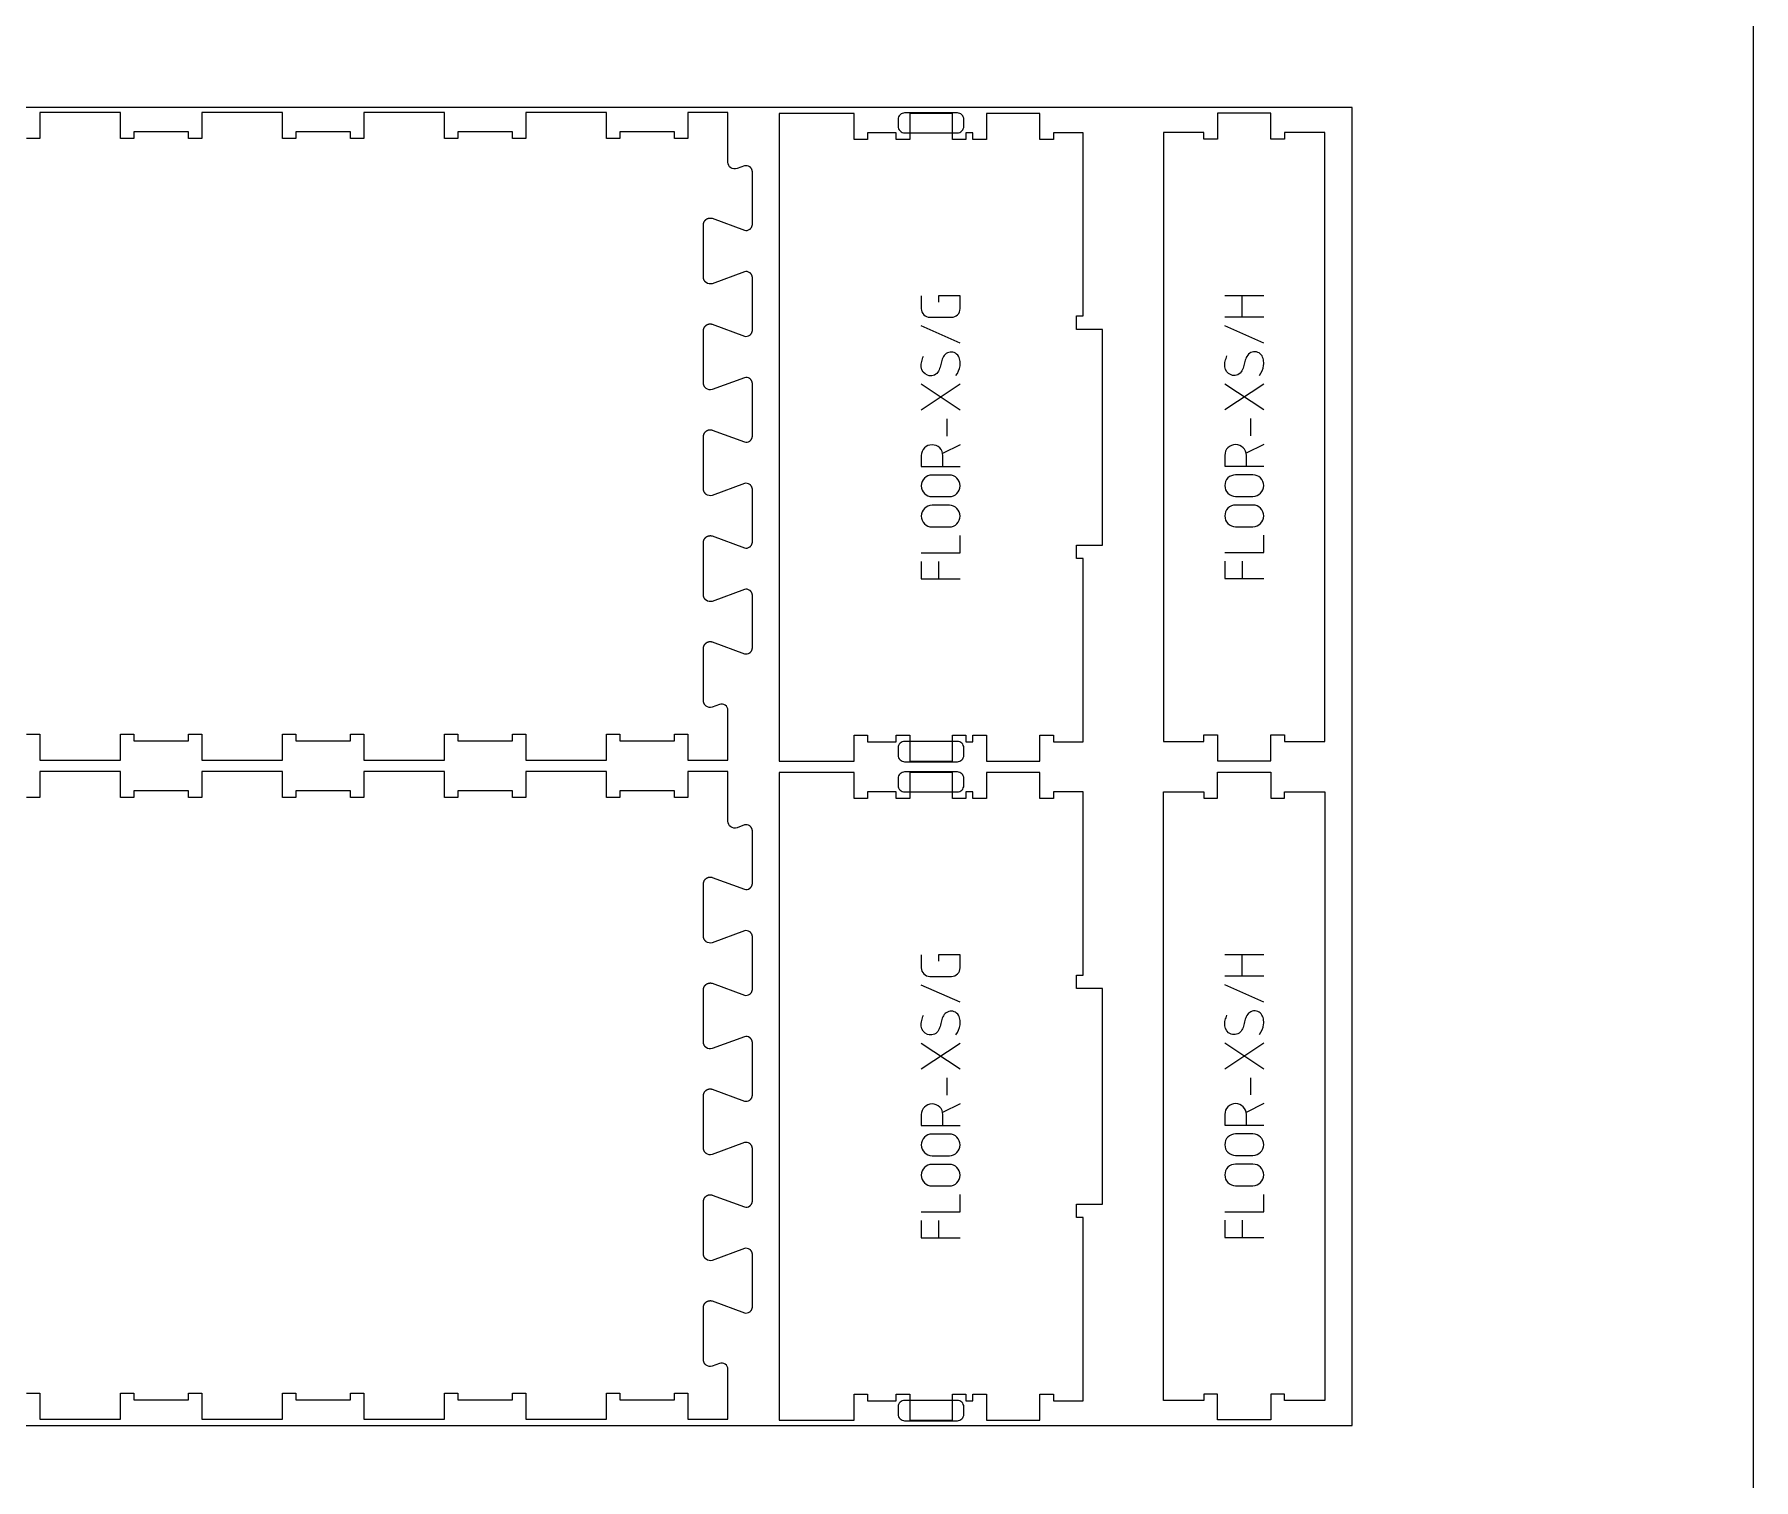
# Model space of a CAD drawing. Extents: x 0 to 12757, y 0 to 30003.
# Drawn here: x 1592 to 3183, y 10626 to 11963 of the extents above; entities that cross this region are included whole.
import ezdxf

# ---------------------------------------------------------------- set-up
doc = ezdxf.new("R2010")
doc.units = 0
for name, color, linetype in [('0_SHEET_SPRUCEPLY_2440X122', 1, 'CONTINUOUS'), ('1_ANYTOOL_1MMDEEP_LABELS_S', 2, 'CONTINUOUS'), ('4_ANYTOOL_CUTTHROUGH_OUTSI', 5, 'CONTINUOUS'), ('5_ANYTOOL_HALF_MILL_9MM_IN', 70, 'CONTINUOUS'), ('DONOTCUT', 7, 'CONTINUOUS')]:
    doc.layers.add(name, color=color, linetype=linetype)

msp = doc.modelspace()

# ---------------------------------------------------------------- linework, layer by layer
at = {"layer": '0_SHEET_SPRUCEPLY_2440X122'}
msp.add_lwpolyline([(371.7, 11895.6), (371.7, 10675.6), (2811.7, 10675.6), (2811.7, 11895.6)], close=True, dxfattribs=at)
at = {"layer": '1_ANYTOOL_1MMDEEP_LABELS_S', "color": 2}
for points in [[(2412.8, 11721.4), (2412.8, 11709.4, 0.414214), (2420.8, 11701.4), (2440.8, 11701.4, 0.414214), (2448.8, 11709.4), (2448.8, 11721.4), (2428.8, 11721.4), (2428.8, 11715.4)], [(2444.8, 11647.4, 0.136555), (2448.7, 11656.6, 0.071716), (2448.6, 11661.8, 0.133522), (2446.5, 11666.4, 0.344001), (2437, 11668.4, 0.153745), (2433.3, 11665, 0.071568), (2431.5, 11660.2, -0.00912), (2430.2, 11655.1, -0.090615), (2428, 11650.5, -0.340346), (2418.7, 11647.7, -0.284273), (2412.8, 11655.4, -0.092596), (2413.2, 11660.4, -0.017533), (2414.8, 11665.4)], [(2725.8, 11647.6, 0.136555), (2729.7, 11656.9, 0.071716), (2729.6, 11662, 0.133522), (2727.5, 11666.7, 0.344001), (2718, 11668.7, 0.153745), (2714.3, 11665.2, 0.071568), (2712.5, 11660.5, -0.00912), (2711.2, 11655.4, -0.090615), (2709, 11650.8, -0.340346), (2699.6, 11648, -0.284273), (2693.8, 11655.7, -0.092596), (2694.2, 11660.7, -0.017533), (2695.8, 11665.6)], [(2432.8, 11563.4), (2432.8, 11573.4, 1), (2412.8, 11573.4), (2412.8, 11563.4), (2448.8, 11563.4)], [(2713.8, 11563.6), (2713.8, 11573.6, 1), (2693.8, 11573.6), (2693.8, 11563.6), (2729.8, 11563.6)], [(2412.8, 11111.4), (2412.8, 11099.4, 0.414214), (2420.8, 11091.4), (2440.8, 11091.4, 0.414214), (2448.8, 11099.4), (2448.8, 11111.4), (2428.8, 11111.4), (2428.8, 11105.4)], [(2444.8, 11037.4, 0.136555), (2448.7, 11046.6, 0.071716), (2448.6, 11051.8, 0.133522), (2446.5, 11056.4, 0.344001), (2437, 11058.4, 0.153745), (2433.3, 11055, 0.071568), (2431.5, 11050.2, -0.00912), (2430.2, 11045.1, -0.090615), (2428, 11040.5, -0.340346), (2418.7, 11037.7, -0.284273), (2412.8, 11045.4, -0.092596), (2413.2, 11050.4, -0.017533), (2414.8, 11055.4)], [(2725.8, 11037.6, 0.136555), (2729.7, 11046.9, 0.071716), (2729.6, 11052, 0.133522), (2727.5, 11056.6, 0.344001), (2718, 11058.7, 0.153745), (2714.3, 11055.2, 0.071568), (2712.5, 11050.5, -0.00912), (2711.2, 11045.3, -0.090615), (2709, 11040.8, -0.340346), (2699.6, 11038, -0.284273), (2693.8, 11045.7, -0.092596), (2694.2, 11050.7, -0.017533), (2695.8, 11055.6)], [(2432.8, 10953.4), (2432.8, 10963.4, 1), (2412.8, 10963.4), (2412.8, 10953.4), (2448.8, 10953.4)], [(2713.8, 10953.6), (2713.8, 10963.6, 1), (2693.8, 10963.6), (2693.8, 10953.6), (2729.8, 10953.6)]]:
    msp.add_lwpolyline(points, format="xyb", dxfattribs=at)
for points in [[(2693.8, 11721.6), (2729.8, 11721.6)], [(2709.8, 11701.6), (2709.8, 11721.6)], [(2729.8, 11701.6), (2693.8, 11701.6)], [(2448.8, 11677.4), (2412.8, 11693.4)], [(2729.8, 11677.6), (2693.8, 11693.6)], [(2448.8, 11639.4), (2412.8, 11615.4)], [(2448.8, 11615.4), (2412.8, 11639.4)], [(2729.8, 11639.6), (2693.8, 11615.6)], [(2729.8, 11615.6), (2693.8, 11639.6)], [(2436.8, 11591.4), (2436.8, 11607.4)], [(2717.8, 11591.6), (2717.8, 11607.6)], [(2448.8, 11583.4), (2432.6, 11575.3)], [(2729.8, 11583.6), (2713.6, 11575.5)], [(2412.8, 11483.4), (2448.8, 11483.4), (2448.8, 11499.4)], [(2693.8, 11483.6), (2729.8, 11483.6), (2729.8, 11499.6)], [(2412.8, 11475.4), (2412.8, 11459.4), (2448.8, 11459.4)], [(2428.8, 11475.4), (2428.8, 11459.4)], [(2693.8, 11475.6), (2693.8, 11459.6), (2729.8, 11459.6)], [(2709.8, 11475.6), (2709.8, 11459.6)], [(2693.8, 11111.6), (2729.8, 11111.6)], [(2709.8, 11091.6), (2709.8, 11111.6)], [(2448.8, 11067.4), (2412.8, 11083.4)], [(2729.8, 11091.6), (2693.8, 11091.6)], [(2729.8, 11067.6), (2693.8, 11083.6)], [(2448.8, 11029.4), (2412.8, 11005.4)], [(2448.8, 11005.4), (2412.8, 11029.4)], [(2729.8, 11029.6), (2693.8, 11005.6)], [(2729.8, 11005.6), (2693.8, 11029.6)], [(2436.8, 10981.4), (2436.8, 10997.4)], [(2717.8, 10981.6), (2717.8, 10997.6)], [(2448.8, 10973.4), (2432.6, 10965.3)], [(2729.8, 10973.6), (2713.6, 10965.5)], [(2412.8, 10873.4), (2448.8, 10873.4), (2448.8, 10889.4)], [(2693.8, 10873.6), (2729.8, 10873.6), (2729.8, 10889.6)], [(2412.8, 10865.4), (2412.8, 10849.4), (2448.8, 10849.4)], [(2428.8, 10865.4), (2428.8, 10849.4)], [(2693.8, 10865.6), (2693.8, 10849.6), (2729.8, 10849.6)], [(2709.8, 10865.6), (2709.8, 10849.6)]]:
    msp.add_lwpolyline(points, dxfattribs=at)
for points in [[(2438.8, 11535.4, 1), (2438.8, 11555.4), (2422.8, 11555.4, 1), (2422.8, 11535.4)], [(2719.8, 11535.6, 1), (2719.8, 11555.6), (2703.8, 11555.6, 1), (2703.8, 11535.6)], [(2438.8, 11507.4, 1), (2438.8, 11527.4), (2422.8, 11527.4, 1), (2422.8, 11507.4)], [(2719.8, 11507.6, 1), (2719.8, 11527.6), (2703.8, 11527.6, 1), (2703.8, 11507.6)], [(2438.8, 10925.4, 1), (2438.8, 10945.4), (2422.8, 10945.4, 1), (2422.8, 10925.4)], [(2719.8, 10925.6, 1), (2719.8, 10945.6), (2703.8, 10945.6, 1), (2703.8, 10925.6)], [(2438.8, 10897.4, 1), (2438.8, 10917.4), (2422.8, 10917.4, 1), (2422.8, 10897.4)], [(2719.8, 10897.6, 1), (2719.8, 10917.6), (2703.8, 10917.6, 1), (2703.8, 10897.6)]]:
    msp.add_lwpolyline(points, format="xyb", close=True, dxfattribs=at)
at = {"layer": '4_ANYTOOL_CUTTHROUGH_OUTSI', "color": 5}
for points in [[(1584.3, 11315.5), (1596.8, 11315.5), (1596.8, 11291.5), (1671.3, 11291.5), (1671.3, 11315.5), (1683.8, 11315.5), (1683.8, 11309.5), (1734.3, 11309.5), (1734.3, 11315.5), (1746.8, 11315.5), (1746.8, 11291.5), (1821.3, 11291.5), (1821.3, 11315.5), (1833.8, 11315.5), (1833.8, 11309.5), (1884.3, 11309.5), (1884.3, 11315.5), (1896.8, 11315.5), (1896.8, 11291.5), (1971.3, 11291.5), (1971.3, 11315.5), (1983.8, 11315.5), (1983.8, 11309.5), (2034.3, 11309.5), (2034.3, 11315.5), (2046.8, 11315.5), (2046.8, 11291.5), (2121.3, 11291.5), (2121.3, 11315.5), (2133.8, 11315.5), (2133.8, 11309.5), (2184.3, 11309.5), (2184.3, 11315.5), (2196.8, 11315.5), (2196.8, 11291.5), (2233.8, 11291.5), (2233.8, 11337.6), (2233.8, 11337.6, 0.522087), (2226, 11343), (2219.2, 11340.5), (2219.2, 11340.5), (2219.2, 11340.5, -0.237079), (2213.7, 11341.5), (2213.5, 11341.6), (2213.4, 11341.7), (2213.3, 11341.8), (2213.1, 11342), (2213, 11342.1), (2212.9, 11342.2), (2212.8, 11342.3), (2212.6, 11342.5), (2212.5, 11342.6), (2212.4, 11342.8), (2212.3, 11342.9), (2212.2, 11343.1), (2212.1, 11343.2), (2212, 11343.4), (2211.9, 11343.5), (2211.8, 11343.7), (2211.8, 11343.9), (2211.7, 11344), (2211.6, 11344.2), (2211.5, 11344.4), (2211.5, 11344.6), (2211.4, 11344.7), (2211.4, 11344.9), (2211.3, 11345.1), (2211.3, 11345.3), (2211.3, 11345.4), (2211.2, 11345.6), (2211.2, 11345.8), (2211.2, 11346), (2211.2, 11346.2), (2211.2, 11346.3), (2211.2, 11346.5), (2211.2, 11395), (2211.2, 11395.2), (2211.2, 11395.4), (2211.2, 11395.5), (2211.2, 11395.7), (2211.2, 11395.9), (2211.3, 11396.1), (2211.3, 11396.3), (2211.3, 11396.4), (2211.4, 11396.6), (2211.4, 11396.8), (2211.5, 11397), (2211.5, 11397.1), (2211.6, 11397.3), (2211.7, 11397.5), (2211.8, 11397.7), (2211.8, 11397.8), (2211.9, 11398), (2212, 11398.1), (2212.1, 11398.3), (2212.2, 11398.5), (2212.3, 11398.6), (2212.4, 11398.8), (2212.5, 11398.9), (2212.6, 11399), (2212.8, 11399.2), (2212.9, 11399.3), (2213, 11399.4), (2213.1, 11399.6), (2213.3, 11399.7), (2213.4, 11399.8), (2213.5, 11399.9), (2213.7, 11400), (2213.8, 11400.1), (2214, 11400.2), (2214.1, 11400.3), (2214.3, 11400.4), (2214.4, 11400.5), (2214.6, 11400.6), (2214.8, 11400.7), (2214.9, 11400.7), (2215.1, 11400.8), (2215.3, 11400.9), (2215.4, 11400.9), (2215.6, 11401), (2215.8, 11401.1), (2216, 11401.1), (2216.2, 11401.1), (2216.3, 11401.2), (2216.5, 11401.2), (2216.7, 11401.2), (2216.9, 11401.2), (2217.1, 11401.3), (2217.3, 11401.3), (2217.4, 11401.3), (2217.6, 11401.3), (2217.8, 11401.3), (2218, 11401.2), (2218.2, 11401.2), (2218.3, 11401.2), (2218.5, 11401.2), (2218.7, 11401.1), (2218.9, 11401.1), (2219, 11401.1), (2219.2, 11401), (2219.2, 11401), (2249, 11390), (2249, 11390, 0.236725), (2254.1, 11390.9), (2254.2, 11391), (2254.3, 11391.1), (2254.5, 11391.2), (2254.6, 11391.3), (2254.7, 11391.4), (2254.8, 11391.5), (2254.9, 11391.7), (2255, 11391.8), (2255.1, 11391.9), (2255.2, 11392.1), (2255.3, 11392.2), (2255.4, 11392.3), (2255.5, 11392.5), (2255.6, 11392.6), (2255.7, 11392.8), (2255.8, 11392.9), (2255.9, 11393.1), (2255.9, 11393.2), (2256, 11393.4), (2256, 11393.6), (2256.1, 11393.7), (2256.2, 11393.9), (2256.2, 11394), (2256.2, 11394.2), (2256.3, 11394.4), (2256.3, 11394.5), (2256.3, 11394.7), (2256.4, 11394.9), (2256.4, 11395), (2256.4, 11395.2), (2256.4, 11395.3), (2256.4, 11395.5), (2256.4, 11444), (2256.4, 11444.2), (2256.4, 11444.3), (2256.4, 11444.5), (2256.4, 11444.7), (2256.3, 11444.8), (2256.3, 11445), (2256.3, 11445.2), (2256.2, 11445.3), (2256.2, 11445.5), (2256.2, 11445.6), (2256.1, 11445.8), (2256, 11446), (2256, 11446.1), (2255.9, 11446.3), (2255.9, 11446.4), (2255.8, 11446.6), (2255.7, 11446.7), (2255.6, 11446.9), (2255.5, 11447), (2255.4, 11447.2), (2255.3, 11447.3), (2255.2, 11447.5), (2255.1, 11447.6), (2255, 11447.7), (2254.9, 11447.9), (2254.8, 11448), (2254.7, 11448.1), (2254.6, 11448.2), (2254.5, 11448.3), (2254.3, 11448.4), (2254.2, 11448.5), (2254.1, 11448.6, 0.236725), (2249, 11449.5), (2219.2, 11438.5), (2219.2, 11438.5), (2219.2, 11438.5, -0.237079), (2213.7, 11439.5), (2213.5, 11439.6), (2213.4, 11439.7), (2213.3, 11439.8), (2213.1, 11440), (2213, 11440.1), (2212.9, 11440.2), (2212.8, 11440.3), (2212.6, 11440.5), (2212.5, 11440.6), (2212.4, 11440.8), (2212.3, 11440.9), (2212.2, 11441.1), (2212.1, 11441.2), (2212, 11441.4), (2211.9, 11441.5), (2211.8, 11441.7), (2211.8, 11441.9), (2211.7, 11442), (2211.6, 11442.2), (2211.5, 11442.4), (2211.5, 11442.6), (2211.4, 11442.7), (2211.4, 11442.9), (2211.3, 11443.1), (2211.3, 11443.3), (2211.3, 11443.4), (2211.2, 11443.6), (2211.2, 11443.8), (2211.2, 11444), (2211.2, 11444.2), (2211.2, 11444.3), (2211.2, 11444.5), (2211.2, 11493), (2211.2, 11493.2), (2211.2, 11493.4), (2211.2, 11493.5), (2211.2, 11493.7), (2211.2, 11493.9), (2211.3, 11494.1), (2211.3, 11494.3), (2211.3, 11494.4), (2211.4, 11494.6), (2211.4, 11494.8), (2211.5, 11495), (2211.5, 11495.1), (2211.6, 11495.3), (2211.7, 11495.5), (2211.8, 11495.7), (2211.8, 11495.8), (2211.9, 11496), (2212, 11496.1), (2212.1, 11496.3), (2212.2, 11496.5), (2212.3, 11496.6), (2212.4, 11496.8), (2212.5, 11496.9), (2212.6, 11497), (2212.8, 11497.2), (2212.9, 11497.3), (2213, 11497.4), (2213.1, 11497.6), (2213.3, 11497.7), (2213.4, 11497.8), (2213.5, 11497.9), (2213.7, 11498), (2213.8, 11498.1), (2214, 11498.2), (2214.1, 11498.3), (2214.3, 11498.4), (2214.4, 11498.5), (2214.6, 11498.6), (2214.8, 11498.7), (2214.9, 11498.7), (2215.1, 11498.8), (2215.3, 11498.9), (2215.4, 11498.9), (2215.6, 11499), (2215.8, 11499.1), (2216, 11499.1), (2216.2, 11499.1), (2216.3, 11499.2), (2216.5, 11499.2), (2216.7, 11499.2), (2216.9, 11499.2), (2217.1, 11499.3), (2217.3, 11499.3), (2217.4, 11499.3), (2217.6, 11499.3), (2217.8, 11499.3), (2218, 11499.2), (2218.2, 11499.2), (2218.3, 11499.2), (2218.5, 11499.2), (2218.7, 11499.1), (2218.9, 11499.1), (2219, 11499.1), (2219.2, 11499), (2219.2, 11499), (2249, 11488), (2249, 11488, 0.236725), (2254.1, 11488.9), (2254.2, 11489), (2254.3, 11489.1), (2254.5, 11489.2), (2254.6, 11489.3), (2254.7, 11489.4), (2254.8, 11489.5), (2254.9, 11489.7), (2255, 11489.8), (2255.1, 11489.9), (2255.2, 11490.1), (2255.3, 11490.2), (2255.4, 11490.3), (2255.5, 11490.5), (2255.6, 11490.6), (2255.7, 11490.8), (2255.8, 11490.9), (2255.9, 11491.1), (2255.9, 11491.2), (2256, 11491.4), (2256, 11491.6), (2256.1, 11491.7), (2256.2, 11491.9), (2256.2, 11492), (2256.2, 11492.2), (2256.3, 11492.4), (2256.3, 11492.5), (2256.3, 11492.7), (2256.4, 11492.9), (2256.4, 11493), (2256.4, 11493.2), (2256.4, 11493.3), (2256.4, 11493.5), (2256.4, 11542), (2256.4, 11542.2), (2256.4, 11542.3), (2256.4, 11542.5), (2256.4, 11542.7), (2256.3, 11542.8), (2256.3, 11543), (2256.3, 11543.2), (2256.2, 11543.3), (2256.2, 11543.5), (2256.2, 11543.6), (2256.1, 11543.8), (2256, 11544), (2256, 11544.1), (2255.9, 11544.3), (2255.9, 11544.4), (2255.8, 11544.6), (2255.7, 11544.7), (2255.6, 11544.9), (2255.5, 11545), (2255.4, 11545.2), (2255.3, 11545.3), (2255.2, 11545.5), (2255.1, 11545.6), (2255, 11545.7), (2254.9, 11545.9), (2254.8, 11546), (2254.7, 11546.1), (2254.6, 11546.2), (2254.5, 11546.3), (2254.3, 11546.4), (2254.2, 11546.5), (2254.1, 11546.6, 0.236725), (2249, 11547.5), (2219.2, 11536.5), (2219.2, 11536.5), (2219.2, 11536.5, -0.237079), (2213.7, 11537.5), (2213.5, 11537.6), (2213.4, 11537.7), (2213.3, 11537.8), (2213.1, 11538), (2213, 11538.1), (2212.9, 11538.2), (2212.8, 11538.3), (2212.6, 11538.5), (2212.5, 11538.6), (2212.4, 11538.8), (2212.3, 11538.9), (2212.2, 11539.1), (2212.1, 11539.2), (2212, 11539.4), (2211.9, 11539.5), (2211.8, 11539.7), (2211.8, 11539.9), (2211.7, 11540), (2211.6, 11540.2), (2211.5, 11540.4), (2211.5, 11540.6), (2211.4, 11540.7), (2211.4, 11540.9), (2211.3, 11541.1), (2211.3, 11541.3), (2211.3, 11541.4), (2211.2, 11541.6), (2211.2, 11541.8), (2211.2, 11542), (2211.2, 11542.2), (2211.2, 11542.3), (2211.2, 11542.5), (2211.2, 11591), (2211.2, 11591.2), (2211.2, 11591.4), (2211.2, 11591.5), (2211.2, 11591.7), (2211.2, 11591.9), (2211.3, 11592.1), (2211.3, 11592.3), (2211.3, 11592.4), (2211.4, 11592.6), (2211.4, 11592.8), (2211.5, 11593), (2211.5, 11593.1), (2211.6, 11593.3), (2211.7, 11593.5), (2211.8, 11593.7), (2211.8, 11593.8), (2211.9, 11594), (2212, 11594.1), (2212.1, 11594.3), (2212.2, 11594.5), (2212.3, 11594.6), (2212.4, 11594.8), (2212.5, 11594.9), (2212.6, 11595), (2212.8, 11595.2), (2212.9, 11595.3), (2213, 11595.4), (2213.1, 11595.6), (2213.3, 11595.7), (2213.4, 11595.8), (2213.5, 11595.9), (2213.7, 11596), (2213.8, 11596.1), (2214, 11596.2), (2214.1, 11596.3), (2214.3, 11596.4), (2214.4, 11596.5), (2214.6, 11596.6), (2214.8, 11596.7), (2214.9, 11596.7), (2215.1, 11596.8), (2215.3, 11596.9), (2215.4, 11596.9), (2215.6, 11597), (2215.8, 11597.1), (2216, 11597.1), (2216.2, 11597.1), (2216.3, 11597.2), (2216.5, 11597.2), (2216.7, 11597.2), (2216.9, 11597.2), (2217.1, 11597.3), (2217.3, 11597.3), (2217.4, 11597.3), (2217.6, 11597.3), (2217.8, 11597.3), (2218, 11597.2), (2218.2, 11597.2), (2218.3, 11597.2), (2218.5, 11597.2), (2218.7, 11597.1), (2218.9, 11597.1), (2219, 11597.1), (2219.2, 11597), (2219.2, 11597), (2249, 11586), (2249, 11586, 0.236725), (2254.1, 11586.9), (2254.2, 11587), (2254.3, 11587.1), (2254.5, 11587.2), (2254.6, 11587.3), (2254.7, 11587.4), (2254.8, 11587.5), (2254.9, 11587.7), (2255, 11587.8), (2255.1, 11587.9), (2255.2, 11588.1), (2255.3, 11588.2), (2255.4, 11588.3), (2255.5, 11588.5), (2255.6, 11588.6), (2255.7, 11588.8), (2255.8, 11588.9), (2255.9, 11589.1), (2255.9, 11589.2), (2256, 11589.4), (2256, 11589.6), (2256.1, 11589.7), (2256.2, 11589.9), (2256.2, 11590), (2256.2, 11590.2), (2256.3, 11590.4), (2256.3, 11590.5), (2256.3, 11590.7), (2256.4, 11590.9), (2256.4, 11591), (2256.4, 11591.2), (2256.4, 11591.3), (2256.4, 11591.5), (2256.4, 11640), (2256.4, 11640.2), (2256.4, 11640.3), (2256.4, 11640.5), (2256.4, 11640.7), (2256.3, 11640.8), (2256.3, 11641), (2256.3, 11641.2), (2256.2, 11641.3), (2256.2, 11641.5), (2256.2, 11641.6), (2256.1, 11641.8), (2256, 11642), (2256, 11642.1), (2255.9, 11642.3), (2255.9, 11642.4), (2255.8, 11642.6), (2255.7, 11642.7), (2255.6, 11642.9), (2255.5, 11643), (2255.4, 11643.2), (2255.3, 11643.3), (2255.2, 11643.5), (2255.1, 11643.6), (2255, 11643.7), (2254.9, 11643.9), (2254.8, 11644), (2254.7, 11644.1), (2254.6, 11644.2), (2254.5, 11644.3), (2254.3, 11644.4), (2254.2, 11644.5), (2254.1, 11644.6, 0.236725), (2249, 11645.5), (2219.2, 11634.5), (2219.2, 11634.5), (2219.2, 11634.5, -0.237079), (2213.7, 11635.5), (2213.5, 11635.6), (2213.4, 11635.7), (2213.3, 11635.8), (2213.1, 11636), (2213, 11636.1), (2212.9, 11636.2), (2212.8, 11636.3), (2212.6, 11636.5), (2212.5, 11636.6), (2212.4, 11636.8), (2212.3, 11636.9), (2212.2, 11637.1), (2212.1, 11637.2), (2212, 11637.4), (2211.9, 11637.5), (2211.8, 11637.7), (2211.8, 11637.9), (2211.7, 11638), (2211.6, 11638.2), (2211.5, 11638.4), (2211.5, 11638.6), (2211.4, 11638.7), (2211.4, 11638.9), (2211.3, 11639.1), (2211.3, 11639.3), (2211.3, 11639.4), (2211.2, 11639.6), (2211.2, 11639.8), (2211.2, 11640), (2211.2, 11640.2), (2211.2, 11640.3), (2211.2, 11640.5), (2211.2, 11689), (2211.2, 11689.2), (2211.2, 11689.4), (2211.2, 11689.5), (2211.2, 11689.7), (2211.2, 11689.9), (2211.3, 11690.1), (2211.3, 11690.3), (2211.3, 11690.4), (2211.4, 11690.6), (2211.4, 11690.8), (2211.5, 11691), (2211.5, 11691.1), (2211.6, 11691.3), (2211.7, 11691.5), (2211.8, 11691.7), (2211.8, 11691.8), (2211.9, 11692), (2212, 11692.1), (2212.1, 11692.3), (2212.2, 11692.5), (2212.3, 11692.6), (2212.4, 11692.8), (2212.5, 11692.9), (2212.6, 11693), (2212.8, 11693.2), (2212.9, 11693.3), (2213, 11693.4), (2213.1, 11693.6), (2213.3, 11693.7), (2213.4, 11693.8), (2213.5, 11693.9), (2213.7, 11694), (2213.8, 11694.1), (2214, 11694.2), (2214.1, 11694.3), (2214.3, 11694.4), (2214.4, 11694.5), (2214.6, 11694.6), (2214.8, 11694.7), (2214.9, 11694.7), (2215.1, 11694.8), (2215.3, 11694.9), (2215.4, 11694.9), (2215.6, 11695), (2215.8, 11695.1), (2216, 11695.1), (2216.2, 11695.1), (2216.3, 11695.2), (2216.5, 11695.2), (2216.7, 11695.2), (2216.9, 11695.2), (2217.1, 11695.3), (2217.3, 11695.3), (2217.4, 11695.3), (2217.6, 11695.3), (2217.8, 11695.3), (2218, 11695.2), (2218.2, 11695.2), (2218.3, 11695.2), (2218.5, 11695.2), (2218.7, 11695.1), (2218.9, 11695.1), (2219, 11695.1), (2219.2, 11695), (2219.2, 11695), (2249, 11684), (2249, 11684, 0.236725), (2254.1, 11684.9), (2254.2, 11685), (2254.3, 11685.1), (2254.5, 11685.2), (2254.6, 11685.3), (2254.7, 11685.4), (2254.8, 11685.5), (2254.9, 11685.7), (2255, 11685.8), (2255.1, 11685.9), (2255.2, 11686.1), (2255.3, 11686.2), (2255.4, 11686.3), (2255.5, 11686.5), (2255.6, 11686.6), (2255.7, 11686.8), (2255.8, 11686.9), (2255.9, 11687.1), (2255.9, 11687.2), (2256, 11687.4), (2256, 11687.6), (2256.1, 11687.7), (2256.2, 11687.9), (2256.2, 11688), (2256.2, 11688.2), (2256.3, 11688.4), (2256.3, 11688.5), (2256.3, 11688.7), (2256.4, 11688.9), (2256.4, 11689), (2256.4, 11689.2), (2256.4, 11689.3), (2256.4, 11689.5), (2256.4, 11738), (2256.4, 11738.2), (2256.4, 11738.3), (2256.4, 11738.5), (2256.4, 11738.7), (2256.3, 11738.8), (2256.3, 11739), (2256.3, 11739.2), (2256.2, 11739.3), (2256.2, 11739.5), (2256.2, 11739.6), (2256.1, 11739.8), (2256, 11740), (2256, 11740.1), (2255.9, 11740.3), (2255.9, 11740.4), (2255.8, 11740.6), (2255.7, 11740.7), (2255.6, 11740.9), (2255.5, 11741), (2255.4, 11741.2), (2255.3, 11741.3), (2255.2, 11741.5), (2255.1, 11741.6), (2255, 11741.7), (2254.9, 11741.9), (2254.8, 11742), (2254.7, 11742.1), (2254.6, 11742.2), (2254.5, 11742.3), (2254.3, 11742.4), (2254.2, 11742.5), (2254.1, 11742.6, 0.236725), (2249, 11743.5), (2219.2, 11732.5), (2219.2, 11732.5), (2219.2, 11732.5, -0.237079), (2213.7, 11733.5), (2213.5, 11733.6), (2213.4, 11733.7), (2213.3, 11733.8), (2213.1, 11734), (2213, 11734.1), (2212.9, 11734.2), (2212.8, 11734.3), (2212.6, 11734.5), (2212.5, 11734.6), (2212.4, 11734.8), (2212.3, 11734.9), (2212.2, 11735.1), (2212.1, 11735.2), (2212, 11735.4), (2211.9, 11735.5), (2211.8, 11735.7), (2211.8, 11735.9), (2211.7, 11736), (2211.6, 11736.2), (2211.5, 11736.4), (2211.5, 11736.6), (2211.4, 11736.7), (2211.4, 11736.9), (2211.3, 11737.1), (2211.3, 11737.3), (2211.3, 11737.4), (2211.2, 11737.6), (2211.2, 11737.8), (2211.2, 11738), (2211.2, 11738.2), (2211.2, 11738.3), (2211.2, 11738.5), (2211.2, 11787), (2211.2, 11787.2), (2211.2, 11787.4), (2211.2, 11787.5), (2211.2, 11787.7), (2211.2, 11787.9), (2211.3, 11788.1), (2211.3, 11788.3), (2211.3, 11788.4), (2211.4, 11788.6), (2211.4, 11788.8), (2211.5, 11789), (2211.5, 11789.1), (2211.6, 11789.3), (2211.7, 11789.5), (2211.8, 11789.7), (2211.8, 11789.8), (2211.9, 11790), (2212, 11790.1), (2212.1, 11790.3), (2212.2, 11790.5), (2212.3, 11790.6), (2212.4, 11790.8), (2212.5, 11790.9), (2212.6, 11791), (2212.8, 11791.2), (2212.9, 11791.3), (2213, 11791.4), (2213.1, 11791.6), (2213.3, 11791.7), (2213.4, 11791.8), (2213.5, 11791.9), (2213.7, 11792), (2213.8, 11792.1), (2214, 11792.2), (2214.1, 11792.3), (2214.3, 11792.4), (2214.4, 11792.5), (2214.6, 11792.6), (2214.8, 11792.7), (2214.9, 11792.7), (2215.1, 11792.8), (2215.3, 11792.9), (2215.4, 11792.9), (2215.6, 11793), (2215.8, 11793.1), (2216, 11793.1), (2216.2, 11793.1), (2216.3, 11793.2), (2216.5, 11793.2), (2216.7, 11793.2), (2216.9, 11793.2), (2217.1, 11793.3), (2217.3, 11793.3), (2217.4, 11793.3), (2217.6, 11793.3), (2217.8, 11793.3), (2218, 11793.2), (2218.2, 11793.2), (2218.3, 11793.2), (2218.5, 11793.2), (2218.7, 11793.1), (2218.9, 11793.1), (2219, 11793.1), (2219.2, 11793), (2219.2, 11793), (2249, 11782), (2249, 11782, 0.236725), (2254.1, 11782.9), (2254.2, 11783), (2254.3, 11783.1), (2254.5, 11783.2), (2254.6, 11783.3), (2254.7, 11783.4), (2254.8, 11783.5), (2254.9, 11783.7), (2255, 11783.8), (2255.1, 11783.9), (2255.2, 11784.1), (2255.3, 11784.2), (2255.4, 11784.3), (2255.5, 11784.5), (2255.6, 11784.6), (2255.7, 11784.8), (2255.8, 11784.9), (2255.9, 11785.1), (2255.9, 11785.2), (2256, 11785.4), (2256, 11785.6), (2256.1, 11785.7), (2256.2, 11785.9), (2256.2, 11786), (2256.2, 11786.2), (2256.3, 11786.4), (2256.3, 11786.5), (2256.3, 11786.7), (2256.4, 11786.9), (2256.4, 11787), (2256.4, 11787.2), (2256.4, 11787.3), (2256.4, 11787.5), (2256.4, 11836), (2256.4, 11836.2), (2256.4, 11836.3), (2256.4, 11836.5), (2256.4, 11836.7), (2256.3, 11836.8), (2256.3, 11837), (2256.3, 11837.2), (2256.2, 11837.3), (2256.2, 11837.5), (2256.2, 11837.6), (2256.1, 11837.8), (2256, 11838), (2256, 11838.1), (2255.9, 11838.3), (2255.9, 11838.4), (2255.8, 11838.6), (2255.7, 11838.7), (2255.6, 11838.9), (2255.5, 11839), (2255.4, 11839.2), (2255.3, 11839.3), (2255.2, 11839.5), (2255.1, 11839.6), (2255, 11839.7), (2254.9, 11839.9), (2254.8, 11840), (2254.7, 11840.1), (2254.6, 11840.2), (2254.5, 11840.3), (2254.3, 11840.4), (2254.2, 11840.5), (2254.1, 11840.6, 0.236725), (2249, 11841.5), (2242.2, 11839, -0.522088), (2233.8, 11844.9), (2233.8, 11891), (2196.8, 11891), (2196.8, 11867), (2184.3, 11867), (2184.3, 11873), (2133.8, 11873), (2133.8, 11867), (2121.3, 11867), (2121.3, 11891), (2046.8, 11891), (2046.8, 11867), (2034.3, 11867), (2034.3, 11873), (1983.8, 11873), (1983.8, 11867), (1971.3, 11867), (1971.3, 11891), (1896.8, 11891), (1896.8, 11867), (1884.3, 11867), (1884.3, 11873), (1833.8, 11873), (1833.8, 11867), (1821.3, 11867), (1821.3, 11891), (1746.8, 11891), (1746.8, 11867), (1734.3, 11867), (1734.3, 11873), (1683.8, 11873), (1683.8, 11867), (1671.3, 11867), (1671.3, 11891), (1596.8, 11891), (1596.8, 11867), (1584.3, 11867)], [(1584.3, 10705.5), (1596.8, 10705.5), (1596.8, 10681.5), (1671.3, 10681.5), (1671.3, 10705.5), (1683.8, 10705.5), (1683.8, 10699.5), (1734.3, 10699.5), (1734.3, 10705.5), (1746.8, 10705.5), (1746.8, 10681.5), (1821.3, 10681.5), (1821.3, 10705.5), (1833.8, 10705.5), (1833.8, 10699.5), (1884.3, 10699.5), (1884.3, 10705.5), (1896.8, 10705.5), (1896.8, 10681.5), (1971.3, 10681.5), (1971.3, 10705.5), (1983.8, 10705.5), (1983.8, 10699.5), (2034.3, 10699.5), (2034.3, 10705.5), (2046.8, 10705.5), (2046.8, 10681.5), (2121.3, 10681.5), (2121.3, 10705.5), (2133.8, 10705.5), (2133.8, 10699.5), (2184.3, 10699.5), (2184.3, 10705.5), (2196.8, 10705.5), (2196.8, 10681.5), (2233.8, 10681.5), (2233.8, 10727.6), (2233.8, 10727.6, 0.522087), (2226, 10733), (2219.2, 10730.5), (2219.2, 10730.5), (2219.2, 10730.5, -0.237079), (2213.7, 10731.5), (2213.5, 10731.6), (2213.4, 10731.7), (2213.3, 10731.8), (2213.1, 10732), (2213, 10732.1), (2212.9, 10732.2), (2212.8, 10732.3), (2212.6, 10732.5), (2212.5, 10732.6), (2212.4, 10732.8), (2212.3, 10732.9), (2212.2, 10733.1), (2212.1, 10733.2), (2212, 10733.4), (2211.9, 10733.5), (2211.8, 10733.7), (2211.8, 10733.9), (2211.7, 10734), (2211.6, 10734.2), (2211.5, 10734.4), (2211.5, 10734.6), (2211.4, 10734.7), (2211.4, 10734.9), (2211.3, 10735.1), (2211.3, 10735.3), (2211.3, 10735.4), (2211.2, 10735.6), (2211.2, 10735.8), (2211.2, 10736), (2211.2, 10736.2), (2211.2, 10736.3), (2211.2, 10736.5), (2211.2, 10785), (2211.2, 10785.2), (2211.2, 10785.4), (2211.2, 10785.5), (2211.2, 10785.7), (2211.2, 10785.9), (2211.3, 10786.1), (2211.3, 10786.3), (2211.3, 10786.4), (2211.4, 10786.6), (2211.4, 10786.8), (2211.5, 10787), (2211.5, 10787.1), (2211.6, 10787.3), (2211.7, 10787.5), (2211.8, 10787.7), (2211.8, 10787.8), (2211.9, 10788), (2212, 10788.1), (2212.1, 10788.3), (2212.2, 10788.5), (2212.3, 10788.6), (2212.4, 10788.8), (2212.5, 10788.9), (2212.6, 10789), (2212.8, 10789.2), (2212.9, 10789.3), (2213, 10789.4), (2213.1, 10789.6), (2213.3, 10789.7), (2213.4, 10789.8), (2213.5, 10789.9), (2213.7, 10790), (2213.8, 10790.1), (2214, 10790.2), (2214.1, 10790.3), (2214.3, 10790.4), (2214.4, 10790.5), (2214.6, 10790.6), (2214.8, 10790.7), (2214.9, 10790.7), (2215.1, 10790.8), (2215.3, 10790.9), (2215.4, 10790.9), (2215.6, 10791), (2215.8, 10791.1), (2216, 10791.1), (2216.2, 10791.1), (2216.3, 10791.2), (2216.5, 10791.2), (2216.7, 10791.2), (2216.9, 10791.2), (2217.1, 10791.3), (2217.3, 10791.3), (2217.4, 10791.3), (2217.6, 10791.3), (2217.8, 10791.3), (2218, 10791.2), (2218.2, 10791.2), (2218.3, 10791.2), (2218.5, 10791.2), (2218.7, 10791.1), (2218.9, 10791.1), (2219, 10791.1), (2219.2, 10791), (2219.2, 10791), (2249, 10780), (2249, 10780, 0.236725), (2254.1, 10780.9), (2254.2, 10781), (2254.3, 10781.1), (2254.5, 10781.2), (2254.6, 10781.3), (2254.7, 10781.4), (2254.8, 10781.5), (2254.9, 10781.7), (2255, 10781.8), (2255.1, 10781.9), (2255.2, 10782.1), (2255.3, 10782.2), (2255.4, 10782.3), (2255.5, 10782.5), (2255.6, 10782.6), (2255.7, 10782.8), (2255.8, 10782.9), (2255.9, 10783.1), (2255.9, 10783.2), (2256, 10783.4), (2256, 10783.6), (2256.1, 10783.7), (2256.2, 10783.9), (2256.2, 10784), (2256.2, 10784.2), (2256.3, 10784.4), (2256.3, 10784.5), (2256.3, 10784.7), (2256.4, 10784.9), (2256.4, 10785), (2256.4, 10785.2), (2256.4, 10785.3), (2256.4, 10785.5), (2256.4, 10834), (2256.4, 10834.2), (2256.4, 10834.3), (2256.4, 10834.5), (2256.4, 10834.7), (2256.3, 10834.8), (2256.3, 10835), (2256.3, 10835.2), (2256.2, 10835.3), (2256.2, 10835.5), (2256.2, 10835.6), (2256.1, 10835.8), (2256, 10836), (2256, 10836.1), (2255.9, 10836.3), (2255.9, 10836.4), (2255.8, 10836.6), (2255.7, 10836.7), (2255.6, 10836.9), (2255.5, 10837), (2255.4, 10837.2), (2255.3, 10837.3), (2255.2, 10837.5), (2255.1, 10837.6), (2255, 10837.7), (2254.9, 10837.9), (2254.8, 10838), (2254.7, 10838.1), (2254.6, 10838.2), (2254.5, 10838.3), (2254.3, 10838.4), (2254.2, 10838.5), (2254.1, 10838.6, 0.236725), (2249, 10839.5), (2219.2, 10828.5), (2219.2, 10828.5), (2219.2, 10828.5, -0.237079), (2213.7, 10829.5), (2213.5, 10829.6), (2213.4, 10829.7), (2213.3, 10829.8), (2213.1, 10830), (2213, 10830.1), (2212.9, 10830.2), (2212.8, 10830.3), (2212.6, 10830.5), (2212.5, 10830.6), (2212.4, 10830.8), (2212.3, 10830.9), (2212.2, 10831.1), (2212.1, 10831.2), (2212, 10831.4), (2211.9, 10831.5), (2211.8, 10831.7), (2211.8, 10831.9), (2211.7, 10832), (2211.6, 10832.2), (2211.5, 10832.4), (2211.5, 10832.6), (2211.4, 10832.7), (2211.4, 10832.9), (2211.3, 10833.1), (2211.3, 10833.3), (2211.3, 10833.4), (2211.2, 10833.6), (2211.2, 10833.8), (2211.2, 10834), (2211.2, 10834.2), (2211.2, 10834.3), (2211.2, 10834.5), (2211.2, 10883), (2211.2, 10883.2), (2211.2, 10883.4), (2211.2, 10883.5), (2211.2, 10883.7), (2211.2, 10883.9), (2211.3, 10884.1), (2211.3, 10884.3), (2211.3, 10884.4), (2211.4, 10884.6), (2211.4, 10884.8), (2211.5, 10885), (2211.5, 10885.1), (2211.6, 10885.3), (2211.7, 10885.5), (2211.8, 10885.7), (2211.8, 10885.8), (2211.9, 10886), (2212, 10886.1), (2212.1, 10886.3), (2212.2, 10886.5), (2212.3, 10886.6), (2212.4, 10886.8), (2212.5, 10886.9), (2212.6, 10887), (2212.8, 10887.2), (2212.9, 10887.3), (2213, 10887.4), (2213.1, 10887.6), (2213.3, 10887.7), (2213.4, 10887.8), (2213.5, 10887.9), (2213.7, 10888), (2213.8, 10888.1), (2214, 10888.2), (2214.1, 10888.3), (2214.3, 10888.4), (2214.4, 10888.5), (2214.6, 10888.6), (2214.8, 10888.7), (2214.9, 10888.7), (2215.1, 10888.8), (2215.3, 10888.9), (2215.4, 10888.9), (2215.6, 10889), (2215.8, 10889.1), (2216, 10889.1), (2216.2, 10889.1), (2216.3, 10889.2), (2216.5, 10889.2), (2216.7, 10889.2), (2216.9, 10889.2), (2217.1, 10889.3), (2217.3, 10889.3), (2217.4, 10889.3), (2217.6, 10889.3), (2217.8, 10889.3), (2218, 10889.2), (2218.2, 10889.2), (2218.3, 10889.2), (2218.5, 10889.2), (2218.7, 10889.1), (2218.9, 10889.1), (2219, 10889.1), (2219.2, 10889), (2219.2, 10889), (2249, 10878), (2249, 10878, 0.236725), (2254.1, 10878.9), (2254.2, 10879), (2254.3, 10879.1), (2254.5, 10879.2), (2254.6, 10879.3), (2254.7, 10879.4), (2254.8, 10879.5), (2254.9, 10879.7), (2255, 10879.8), (2255.1, 10879.9), (2255.2, 10880.1), (2255.3, 10880.2), (2255.4, 10880.3), (2255.5, 10880.5), (2255.6, 10880.6), (2255.7, 10880.8), (2255.8, 10880.9), (2255.9, 10881.1), (2255.9, 10881.2), (2256, 10881.4), (2256, 10881.6), (2256.1, 10881.7), (2256.2, 10881.9), (2256.2, 10882), (2256.2, 10882.2), (2256.3, 10882.4), (2256.3, 10882.5), (2256.3, 10882.7), (2256.4, 10882.9), (2256.4, 10883), (2256.4, 10883.2), (2256.4, 10883.3), (2256.4, 10883.5), (2256.4, 10932), (2256.4, 10932.2), (2256.4, 10932.3), (2256.4, 10932.5), (2256.4, 10932.7), (2256.3, 10932.8), (2256.3, 10933), (2256.3, 10933.2), (2256.2, 10933.3), (2256.2, 10933.5), (2256.2, 10933.6), (2256.1, 10933.8), (2256, 10934), (2256, 10934.1), (2255.9, 10934.3), (2255.9, 10934.4), (2255.8, 10934.6), (2255.7, 10934.7), (2255.6, 10934.9), (2255.5, 10935), (2255.4, 10935.2), (2255.3, 10935.3), (2255.2, 10935.5), (2255.1, 10935.6), (2255, 10935.7), (2254.9, 10935.9), (2254.8, 10936), (2254.7, 10936.1), (2254.6, 10936.2), (2254.5, 10936.3), (2254.3, 10936.4), (2254.2, 10936.5), (2254.1, 10936.6, 0.236725), (2249, 10937.5), (2219.2, 10926.5), (2219.2, 10926.5), (2219.2, 10926.5, -0.237079), (2213.7, 10927.5), (2213.5, 10927.6), (2213.4, 10927.7), (2213.3, 10927.8), (2213.1, 10928), (2213, 10928.1), (2212.9, 10928.2), (2212.8, 10928.3), (2212.6, 10928.5), (2212.5, 10928.6), (2212.4, 10928.8), (2212.3, 10928.9), (2212.2, 10929.1), (2212.1, 10929.2), (2212, 10929.4), (2211.9, 10929.5), (2211.8, 10929.7), (2211.8, 10929.9), (2211.7, 10930), (2211.6, 10930.2), (2211.5, 10930.4), (2211.5, 10930.6), (2211.4, 10930.7), (2211.4, 10930.9), (2211.3, 10931.1), (2211.3, 10931.3), (2211.3, 10931.4), (2211.2, 10931.6), (2211.2, 10931.8), (2211.2, 10932), (2211.2, 10932.2), (2211.2, 10932.3), (2211.2, 10932.5), (2211.2, 10981), (2211.2, 10981.2), (2211.2, 10981.4), (2211.2, 10981.5), (2211.2, 10981.7), (2211.2, 10981.9), (2211.3, 10982.1), (2211.3, 10982.3), (2211.3, 10982.4), (2211.4, 10982.6), (2211.4, 10982.8), (2211.5, 10983), (2211.5, 10983.1), (2211.6, 10983.3), (2211.7, 10983.5), (2211.8, 10983.7), (2211.8, 10983.8), (2211.9, 10984), (2212, 10984.1), (2212.1, 10984.3), (2212.2, 10984.5), (2212.3, 10984.6), (2212.4, 10984.8), (2212.5, 10984.9), (2212.6, 10985), (2212.8, 10985.2), (2212.9, 10985.3), (2213, 10985.4), (2213.1, 10985.6), (2213.3, 10985.7), (2213.4, 10985.8), (2213.5, 10985.9), (2213.7, 10986), (2213.8, 10986.1), (2214, 10986.2), (2214.1, 10986.3), (2214.3, 10986.4), (2214.4, 10986.5), (2214.6, 10986.6), (2214.8, 10986.7), (2214.9, 10986.7), (2215.1, 10986.8), (2215.3, 10986.9), (2215.4, 10986.9), (2215.6, 10987), (2215.8, 10987.1), (2216, 10987.1), (2216.2, 10987.1), (2216.3, 10987.2), (2216.5, 10987.2), (2216.7, 10987.2), (2216.9, 10987.2), (2217.1, 10987.3), (2217.3, 10987.3), (2217.4, 10987.3), (2217.6, 10987.3), (2217.8, 10987.3), (2218, 10987.2), (2218.2, 10987.2), (2218.3, 10987.2), (2218.5, 10987.2), (2218.7, 10987.1), (2218.9, 10987.1), (2219, 10987.1), (2219.2, 10987), (2219.2, 10987), (2249, 10976), (2249, 10976, 0.236725), (2254.1, 10976.9), (2254.2, 10977), (2254.3, 10977.1), (2254.5, 10977.2), (2254.6, 10977.3), (2254.7, 10977.4), (2254.8, 10977.5), (2254.9, 10977.7), (2255, 10977.8), (2255.1, 10977.9), (2255.2, 10978.1), (2255.3, 10978.2), (2255.4, 10978.3), (2255.5, 10978.5), (2255.6, 10978.6), (2255.7, 10978.8), (2255.8, 10978.9), (2255.9, 10979.1), (2255.9, 10979.2), (2256, 10979.4), (2256, 10979.6), (2256.1, 10979.7), (2256.2, 10979.9), (2256.2, 10980), (2256.2, 10980.2), (2256.3, 10980.4), (2256.3, 10980.5), (2256.3, 10980.7), (2256.4, 10980.9), (2256.4, 10981), (2256.4, 10981.2), (2256.4, 10981.3), (2256.4, 10981.5), (2256.4, 11030), (2256.4, 11030.2), (2256.4, 11030.3), (2256.4, 11030.5), (2256.4, 11030.7), (2256.3, 11030.8), (2256.3, 11031), (2256.3, 11031.2), (2256.2, 11031.3), (2256.2, 11031.5), (2256.2, 11031.6), (2256.1, 11031.8), (2256, 11032), (2256, 11032.1), (2255.9, 11032.3), (2255.9, 11032.4), (2255.8, 11032.6), (2255.7, 11032.7), (2255.6, 11032.9), (2255.5, 11033), (2255.4, 11033.2), (2255.3, 11033.3), (2255.2, 11033.5), (2255.1, 11033.6), (2255, 11033.7), (2254.9, 11033.9), (2254.8, 11034), (2254.7, 11034.1), (2254.6, 11034.2), (2254.5, 11034.3), (2254.3, 11034.4), (2254.2, 11034.5), (2254.1, 11034.6, 0.236725), (2249, 11035.5), (2219.2, 11024.5), (2219.2, 11024.5), (2219.2, 11024.5, -0.237079), (2213.7, 11025.5), (2213.5, 11025.6), (2213.4, 11025.7), (2213.3, 11025.8), (2213.1, 11026), (2213, 11026.1), (2212.9, 11026.2), (2212.8, 11026.3), (2212.6, 11026.5), (2212.5, 11026.6), (2212.4, 11026.8), (2212.3, 11026.9), (2212.2, 11027.1), (2212.1, 11027.2), (2212, 11027.4), (2211.9, 11027.5), (2211.8, 11027.7), (2211.8, 11027.9), (2211.7, 11028), (2211.6, 11028.2), (2211.5, 11028.4), (2211.5, 11028.6), (2211.4, 11028.7), (2211.4, 11028.9), (2211.3, 11029.1), (2211.3, 11029.3), (2211.3, 11029.4), (2211.2, 11029.6), (2211.2, 11029.8), (2211.2, 11030), (2211.2, 11030.2), (2211.2, 11030.3), (2211.2, 11030.5), (2211.2, 11079), (2211.2, 11079.2), (2211.2, 11079.4), (2211.2, 11079.5), (2211.2, 11079.7), (2211.2, 11079.9), (2211.3, 11080.1), (2211.3, 11080.3), (2211.3, 11080.4), (2211.4, 11080.6), (2211.4, 11080.8), (2211.5, 11081), (2211.5, 11081.1), (2211.6, 11081.3), (2211.7, 11081.5), (2211.8, 11081.7), (2211.8, 11081.8), (2211.9, 11082), (2212, 11082.1), (2212.1, 11082.3), (2212.2, 11082.5), (2212.3, 11082.6), (2212.4, 11082.8), (2212.5, 11082.9), (2212.6, 11083), (2212.8, 11083.2), (2212.9, 11083.3), (2213, 11083.4), (2213.1, 11083.6), (2213.3, 11083.7), (2213.4, 11083.8), (2213.5, 11083.9), (2213.7, 11084), (2213.8, 11084.1), (2214, 11084.2), (2214.1, 11084.3), (2214.3, 11084.4), (2214.4, 11084.5), (2214.6, 11084.6), (2214.8, 11084.7), (2214.9, 11084.7), (2215.1, 11084.8), (2215.3, 11084.9), (2215.4, 11084.9), (2215.6, 11085), (2215.8, 11085.1), (2216, 11085.1), (2216.2, 11085.1), (2216.3, 11085.2), (2216.5, 11085.2), (2216.7, 11085.2), (2216.9, 11085.2), (2217.1, 11085.3), (2217.3, 11085.3), (2217.4, 11085.3), (2217.6, 11085.3), (2217.8, 11085.3), (2218, 11085.2), (2218.2, 11085.2), (2218.3, 11085.2), (2218.5, 11085.2), (2218.7, 11085.1), (2218.9, 11085.1), (2219, 11085.1), (2219.2, 11085), (2219.2, 11085), (2249, 11074), (2249, 11074, 0.236725), (2254.1, 11074.9), (2254.2, 11075), (2254.3, 11075.1), (2254.5, 11075.2), (2254.6, 11075.3), (2254.7, 11075.4), (2254.8, 11075.5), (2254.9, 11075.7), (2255, 11075.8), (2255.1, 11075.9), (2255.2, 11076.1), (2255.3, 11076.2), (2255.4, 11076.3), (2255.5, 11076.5), (2255.6, 11076.6), (2255.7, 11076.8), (2255.8, 11076.9), (2255.9, 11077.1), (2255.9, 11077.2), (2256, 11077.4), (2256, 11077.6), (2256.1, 11077.7), (2256.2, 11077.9), (2256.2, 11078), (2256.2, 11078.2), (2256.3, 11078.4), (2256.3, 11078.5), (2256.3, 11078.7), (2256.4, 11078.9), (2256.4, 11079), (2256.4, 11079.2), (2256.4, 11079.3), (2256.4, 11079.5), (2256.4, 11128), (2256.4, 11128.2), (2256.4, 11128.3), (2256.4, 11128.5), (2256.4, 11128.7), (2256.3, 11128.8), (2256.3, 11129), (2256.3, 11129.2), (2256.2, 11129.3), (2256.2, 11129.5), (2256.2, 11129.6), (2256.1, 11129.8), (2256, 11130), (2256, 11130.1), (2255.9, 11130.3), (2255.9, 11130.4), (2255.8, 11130.6), (2255.7, 11130.7), (2255.6, 11130.9), (2255.5, 11131), (2255.4, 11131.2), (2255.3, 11131.3), (2255.2, 11131.5), (2255.1, 11131.6), (2255, 11131.7), (2254.9, 11131.9), (2254.8, 11132), (2254.7, 11132.1), (2254.6, 11132.2), (2254.5, 11132.3), (2254.3, 11132.4), (2254.2, 11132.5), (2254.1, 11132.6, 0.236725), (2249, 11133.5), (2219.2, 11122.5), (2219.2, 11122.5), (2219.2, 11122.5, -0.237079), (2213.7, 11123.5), (2213.5, 11123.6), (2213.4, 11123.7), (2213.3, 11123.8), (2213.1, 11124), (2213, 11124.1), (2212.9, 11124.2), (2212.8, 11124.3), (2212.6, 11124.5), (2212.5, 11124.6), (2212.4, 11124.8), (2212.3, 11124.9), (2212.2, 11125.1), (2212.1, 11125.2), (2212, 11125.4), (2211.9, 11125.5), (2211.8, 11125.7), (2211.8, 11125.9), (2211.7, 11126), (2211.6, 11126.2), (2211.5, 11126.4), (2211.5, 11126.6), (2211.4, 11126.7), (2211.4, 11126.9), (2211.3, 11127.1), (2211.3, 11127.3), (2211.3, 11127.4), (2211.2, 11127.6), (2211.2, 11127.8), (2211.2, 11128), (2211.2, 11128.2), (2211.2, 11128.3), (2211.2, 11128.5), (2211.2, 11177), (2211.2, 11177.2), (2211.2, 11177.4), (2211.2, 11177.5), (2211.2, 11177.7), (2211.2, 11177.9), (2211.3, 11178.1), (2211.3, 11178.3), (2211.3, 11178.4), (2211.4, 11178.6), (2211.4, 11178.8), (2211.5, 11179), (2211.5, 11179.1), (2211.6, 11179.3), (2211.7, 11179.5), (2211.8, 11179.7), (2211.8, 11179.8), (2211.9, 11180), (2212, 11180.1), (2212.1, 11180.3), (2212.2, 11180.5), (2212.3, 11180.6), (2212.4, 11180.8), (2212.5, 11180.9), (2212.6, 11181), (2212.8, 11181.2), (2212.9, 11181.3), (2213, 11181.4), (2213.1, 11181.6), (2213.3, 11181.7), (2213.4, 11181.8), (2213.5, 11181.9), (2213.7, 11182), (2213.8, 11182.1), (2214, 11182.2), (2214.1, 11182.3), (2214.3, 11182.4), (2214.4, 11182.5), (2214.6, 11182.6), (2214.8, 11182.7), (2214.9, 11182.7), (2215.1, 11182.8), (2215.3, 11182.9), (2215.4, 11182.9), (2215.6, 11183), (2215.8, 11183.1), (2216, 11183.1), (2216.2, 11183.1), (2216.3, 11183.2), (2216.5, 11183.2), (2216.7, 11183.2), (2216.9, 11183.2), (2217.1, 11183.3), (2217.3, 11183.3), (2217.4, 11183.3), (2217.6, 11183.3), (2217.8, 11183.3), (2218, 11183.2), (2218.2, 11183.2), (2218.3, 11183.2), (2218.5, 11183.2), (2218.7, 11183.1), (2218.9, 11183.1), (2219, 11183.1), (2219.2, 11183), (2219.2, 11183), (2249, 11172), (2249, 11172, 0.236725), (2254.1, 11172.9), (2254.2, 11173), (2254.3, 11173.1), (2254.5, 11173.2), (2254.6, 11173.3), (2254.7, 11173.4), (2254.8, 11173.5), (2254.9, 11173.7), (2255, 11173.8), (2255.1, 11173.9), (2255.2, 11174.1), (2255.3, 11174.2), (2255.4, 11174.3), (2255.5, 11174.5), (2255.6, 11174.6), (2255.7, 11174.8), (2255.8, 11174.9), (2255.9, 11175.1), (2255.9, 11175.2), (2256, 11175.4), (2256, 11175.6), (2256.1, 11175.7), (2256.2, 11175.9), (2256.2, 11176), (2256.2, 11176.2), (2256.3, 11176.4), (2256.3, 11176.5), (2256.3, 11176.7), (2256.4, 11176.9), (2256.4, 11177), (2256.4, 11177.2), (2256.4, 11177.3), (2256.4, 11177.5), (2256.4, 11226), (2256.4, 11226.2), (2256.4, 11226.3), (2256.4, 11226.5), (2256.4, 11226.7), (2256.3, 11226.8), (2256.3, 11227), (2256.3, 11227.2), (2256.2, 11227.3), (2256.2, 11227.5), (2256.2, 11227.6), (2256.1, 11227.8), (2256, 11228), (2256, 11228.1), (2255.9, 11228.3), (2255.9, 11228.4), (2255.8, 11228.6), (2255.7, 11228.7), (2255.6, 11228.9), (2255.5, 11229), (2255.4, 11229.2), (2255.3, 11229.3), (2255.2, 11229.5), (2255.1, 11229.6), (2255, 11229.7), (2254.9, 11229.9), (2254.8, 11230), (2254.7, 11230.1), (2254.6, 11230.2), (2254.5, 11230.3), (2254.3, 11230.4), (2254.2, 11230.5), (2254.1, 11230.6, 0.236725), (2249, 11231.5), (2242.2, 11229, -0.522088), (2233.8, 11234.9), (2233.8, 11281), (2196.8, 11281), (2196.8, 11257), (2184.3, 11257), (2184.3, 11263), (2133.8, 11263), (2133.8, 11257), (2121.3, 11257), (2121.3, 11281), (2046.8, 11281), (2046.8, 11257), (2034.3, 11257), (2034.3, 11263), (1983.8, 11263), (1983.8, 11257), (1971.3, 11257), (1971.3, 11281), (1896.8, 11281), (1896.8, 11257), (1884.3, 11257), (1884.3, 11263), (1833.8, 11263), (1833.8, 11257), (1821.3, 11257), (1821.3, 11281), (1746.8, 11281), (1746.8, 11257), (1734.3, 11257), (1734.3, 11263), (1683.8, 11263), (1683.8, 11257), (1671.3, 11257), (1671.3, 11281), (1596.8, 11281), (1596.8, 11257), (1584.3, 11257)]]:
    msp.add_lwpolyline(points, format="xyb", dxfattribs=at)
for points in [[(2281.1, 11290.6), (2350.6, 11290.6), (2350.6, 11314.6), (2363.1, 11314.6), (2363.1, 11308.6), (2389.6, 11308.6), (2389.6, 11314.6), (2402.1, 11314.6), (2402.1, 11290.6), (2441.6, 11290.6), (2441.6, 11314.6), (2454.1, 11314.6), (2454.1, 11308.6), (2460.6, 11308.6), (2460.6, 11314.6), (2473.1, 11314.6), (2473.1, 11290.6), (2522.6, 11290.6), (2522.6, 11314.6), (2535.1, 11314.6), (2535.1, 11308.6), (2562.6, 11308.6), (2562.6, 11478.1), (2556.6, 11478.1), (2556.6, 11490.6), (2580.6, 11490.6), (2580.6, 11690.1), (2556.6, 11690.1), (2556.6, 11702.6), (2562.6, 11702.6), (2562.6, 11872.1), (2535.1, 11872.1), (2535.1, 11866.1), (2522.6, 11866.1), (2522.6, 11890.1), (2473.1, 11890.1), (2473.1, 11866.1), (2460.6, 11866.1), (2460.6, 11872.1), (2454.1, 11872.1), (2454.1, 11866.1), (2441.6, 11866.1), (2441.6, 11890.1), (2402.1, 11890.1), (2402.1, 11866.1), (2389.6, 11866.1), (2389.6, 11872.1), (2363.1, 11872.1), (2363.1, 11866.1), (2350.6, 11866.1), (2350.6, 11890.1), (2281.1, 11890.1)], [(2749, 11308.9), (2786.5, 11308.9), (2786.5, 11872.4), (2749, 11872.4), (2749, 11866.4), (2736.5, 11866.4), (2736.5, 11890.4), (2687, 11890.4), (2687, 11866.4), (2674.5, 11866.4), (2674.5, 11872.4), (2637, 11872.4), (2637, 11308.9), (2674.5, 11308.9), (2674.5, 11314.9), (2687, 11314.9), (2687, 11290.9), (2736.5, 11290.9), (2736.5, 11314.9), (2749, 11314.9)], [(2281.1, 10680.6), (2350.6, 10680.6), (2350.6, 10704.6), (2363.1, 10704.6), (2363.1, 10698.6), (2389.6, 10698.6), (2389.6, 10704.6), (2402.1, 10704.6), (2402.1, 10680.6), (2441.6, 10680.6), (2441.6, 10704.6), (2454.1, 10704.6), (2454.1, 10698.6), (2460.6, 10698.6), (2460.6, 10704.6), (2473.1, 10704.6), (2473.1, 10680.6), (2522.6, 10680.6), (2522.6, 10704.6), (2535.1, 10704.6), (2535.1, 10698.6), (2562.6, 10698.6), (2562.6, 10868.1), (2556.6, 10868.1), (2556.6, 10880.6), (2580.6, 10880.6), (2580.6, 11080.1), (2556.6, 11080.1), (2556.6, 11092.6), (2562.6, 11092.6), (2562.6, 11262.1), (2535.1, 11262.1), (2535.1, 11256.1), (2522.6, 11256.1), (2522.6, 11280.1), (2473.1, 11280.1), (2473.1, 11256.1), (2460.6, 11256.1), (2460.6, 11262.1), (2454.1, 11262.1), (2454.1, 11256.1), (2441.6, 11256.1), (2441.6, 11280.1), (2402.1, 11280.1), (2402.1, 11256.1), (2389.6, 11256.1), (2389.6, 11262.1), (2363.1, 11262.1), (2363.1, 11256.1), (2350.6, 11256.1), (2350.6, 11280.1), (2281.1, 11280.1)], [(2749, 11262.3), (2786.5, 11262.3), (2786.5, 10698.8), (2749, 10698.8), (2749, 10704.8), (2736.5, 10704.8), (2736.5, 10680.8), (2687, 10680.8), (2687, 10704.8), (2674.5, 10704.8), (2674.5, 10698.8), (2637, 10698.8), (2637, 11262.3), (2674.5, 11262.3), (2674.5, 11256.3), (2687, 11256.3), (2687, 11280.3), (2736.5, 11280.3), (2736.5, 11256.3), (2749, 11256.3)]]:
    msp.add_lwpolyline(points, close=True, dxfattribs=at)
at = {"layer": '5_ANYTOOL_HALF_MILL_9MM_IN', "color": 3}
for points in [[(2397.4, 11890.6, 0.414214), (2391.4, 11884.6), (2391.4, 11878.1, 0.414214), (2397.4, 11872.1), (2446.2, 11872.1, 0.414214), (2452.2, 11878.1), (2452.2, 11884.6, 0.414214), (2446.2, 11890.6)], [(2397.4, 11308.9, 0.414214), (2391.4, 11302.9), (2391.4, 11296.1, 0.414214), (2397.4, 11290.1), (2446.2, 11290.1, 0.414214), (2452.2, 11296.1), (2452.2, 11302.9, 0.414214), (2446.2, 11308.9)], [(2397.4, 11280.6, 0.414214), (2391.4, 11274.6), (2391.4, 11268.1, 0.414214), (2397.4, 11262.1), (2446.2, 11262.1, 0.414214), (2452.2, 11268.1), (2452.2, 11274.6, 0.414214), (2446.2, 11280.6)], [(2397.4, 10698.9, 0.414214), (2391.4, 10692.9), (2391.4, 10686.1, 0.414214), (2397.4, 10680.1), (2446.2, 10680.1, 0.414214), (2452.2, 10686.1), (2452.2, 10692.9, 0.414214), (2446.2, 10698.9)]]:
    msp.add_lwpolyline(points, format="xyb", close=True, dxfattribs=at)
at = {"layer": 'DONOTCUT'}
msp.add_lwpolyline([(0, 0), (3183.4, 0), (3183.4, 13863.5), (0, 13863.5)], close=True, dxfattribs=at)

doc.saveas('drawing.dxf')
